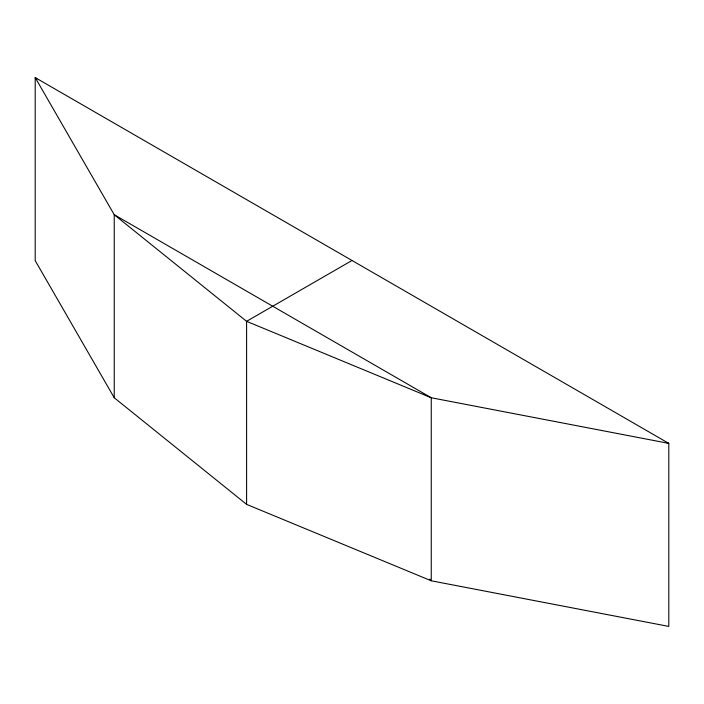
<?xml version="1.0" encoding="UTF-8"?>
<svg xmlns="http://www.w3.org/2000/svg" width="704" height="704" viewBox="0 0 704 704"><rect width="100%" height="100%" fill="white"/><g stroke="black" fill="none" stroke-linecap="round" stroke-linejoin="round"><path stroke-width="1.06" d="M352 260.48L246.594 321.332L246.594 504.372L431.253 580.791L668.8 626.419L668.8 443.379L35.2 77.581L35.2 260.621L114.233 397.76L246.594 504.372M666.688 442.772L668.8 443.379L431.253 397.76L246.594 321.332L114.233 214.72L35.2 77.581L36.854 79.015M429.818 579.137L431.253 580.791L431.253 397.76L114.233 214.72L114.233 397.76"/></g></svg>
